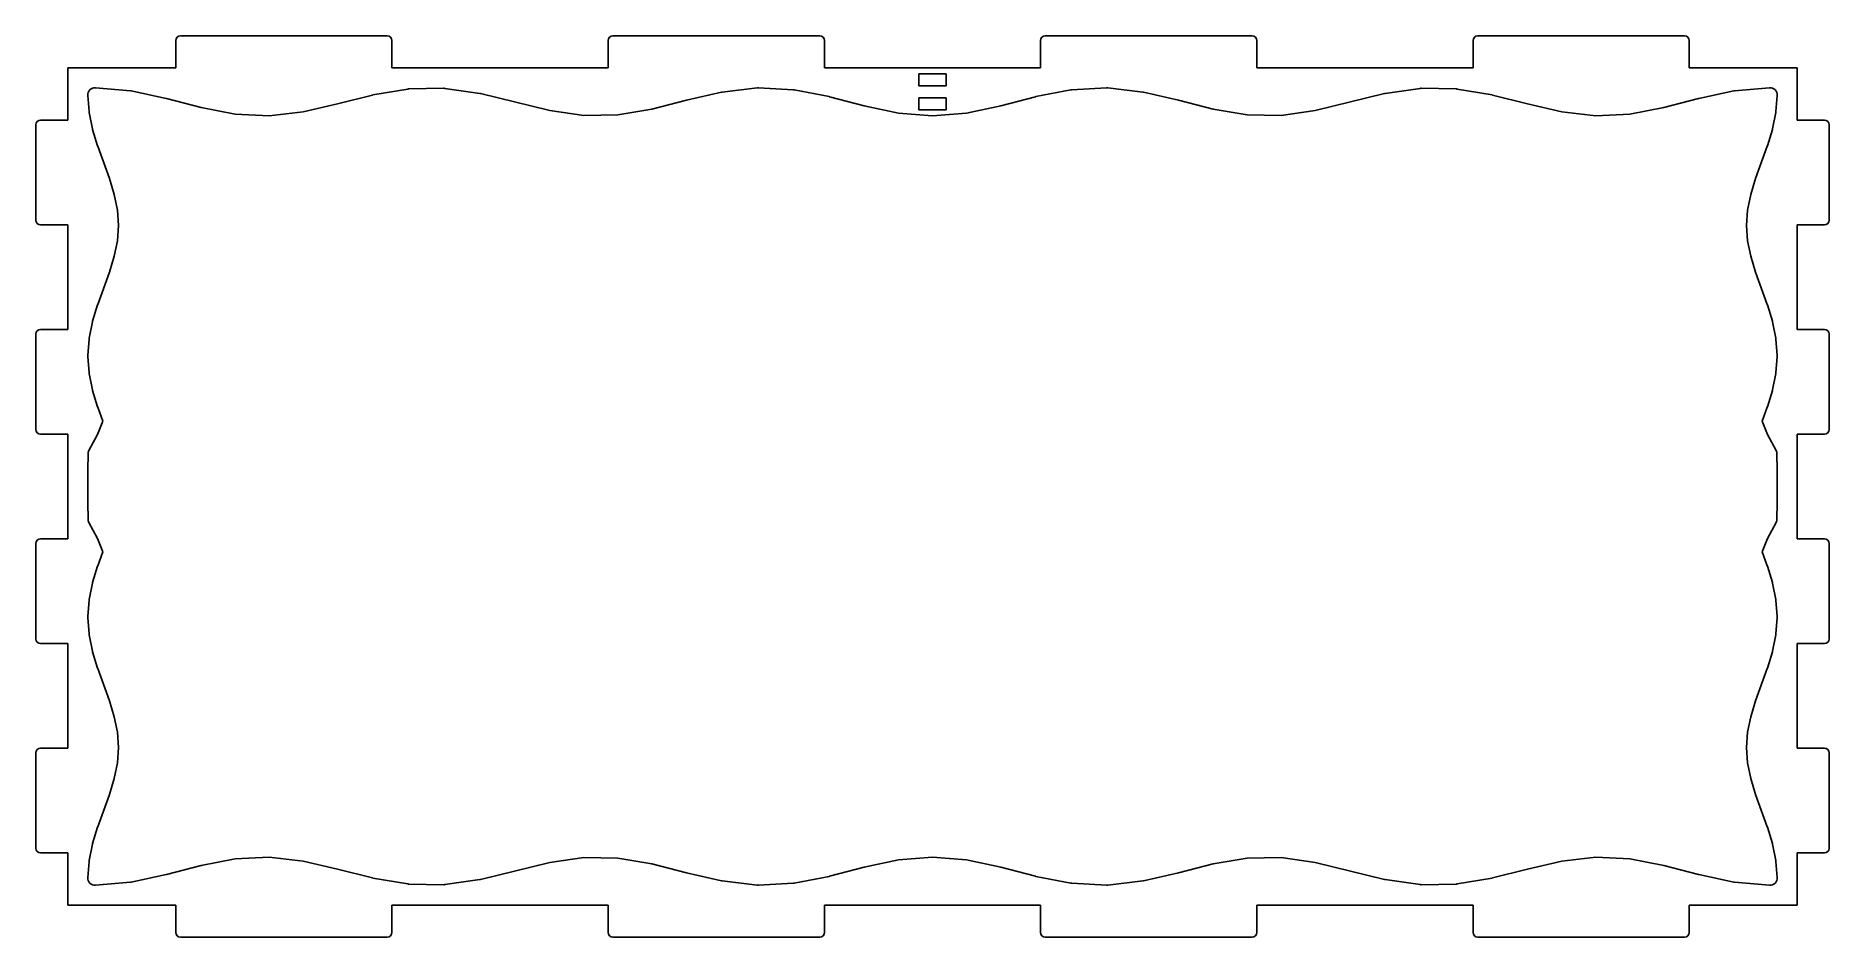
# Model space of a CAD drawing. Header units: millimetres. Extents: x 0 to 766, y 0 to 385.
import ezdxf

# ---------------------------------------------------------------- set-up
doc = ezdxf.new("R2010")
doc.units = ezdxf.units.MM
doc.layers.add('CutProfile', color=7, linetype='CONTINUOUS')

msp = doc.modelspace()

# ---------------------------------------------------------------- linework, layer by layer
at = {"layer": 'CutProfile'}
for p, q in [((59.77, 371.4), (59.77, 383)), ((150.12, 385), (61.77, 385)), ((152.12, 383), (152.12, 371.4)), ((244.47, 371.4), (244.47, 383)), ((334.82, 385), (246.47, 385)), ((336.82, 383), (336.82, 371.4)), ((429.18, 371.4), (429.18, 383)), ((519.52, 385), (431.18, 385)), ((521.52, 383), (521.52, 371.4)), ((613.88, 371.4), (613.88, 383)), ((704.23, 385), (615.88, 385)), ((706.23, 383), (706.23, 371.4)), ((59.77, 371.4), (13.6, 371.4)), ((13.6, 371.4), (13.6, 349.04)), ((244.47, 371.4), (152.12, 371.4)), ((429.18, 371.4), (336.82, 371.4)), ((377.2, 368.82), (377.2, 363.68)), ((388.8, 368.82), (377.2, 368.82)), ((388.8, 363.68), (388.8, 368.82)), ((613.88, 371.4), (521.52, 371.4)), ((752.4, 371.4), (706.23, 371.4)), ((752.4, 349.04), (752.4, 371.4)), ((40.36, 361.55), (25.45, 362.79)), ((55.65, 358.29), (40.74, 361.49)), ((158.87, 362.3), (143.96, 359.76)), ((174.23, 362.6), (159.32, 362.34)), ((189.62, 360.42), (174.71, 362.57)), ((219.58, 353.1), (189.91, 360.37)), ((292.87, 360.96), (277.96, 357.51)), ((308.12, 362.73), (293.21, 361.02)), ((323.52, 361.99), (308.61, 362.74)), ((338.85, 359.04), (323.94, 361.94)), ((377.2, 363.68), (388.8, 363.68)), ((442.06, 361.94), (427.15, 359.04)), ((457.39, 362.74), (442.48, 361.99)), ((472.79, 361.02), (457.88, 362.73)), ((488.04, 357.51), (473.13, 360.96)), ((576.09, 360.37), (546.42, 353.1)), ((591.29, 362.57), (576.38, 360.42)), ((606.68, 362.34), (591.77, 362.6)), ((622.04, 359.76), (607.13, 362.3)), ((725.26, 361.49), (710.35, 358.29)), ((740.55, 362.79), (725.64, 361.55)), ((22.21, 359.59), (22.71, 352.62)), ((70.59, 354.43), (55.77, 358.26)), ((85.2, 351.59), (70.59, 354.43)), ((114.14, 352.52), (99.65, 350.86)), ((128.85, 355.93), (114.14, 352.52)), ((143.73, 359.71), (128.85, 355.93)), ((234.11, 351.01), (219.58, 353.1)), ((263.11, 353.74), (248.55, 351.25)), ((277.9, 357.49), (263.11, 353.74)), ((353.87, 355.17), (339.02, 359)), ((368.53, 352.01), (353.87, 355.17)), ((377.2, 358.52), (377.2, 353.38)), ((388.8, 358.52), (377.2, 358.52)), ((377.2, 353.38), (388.8, 353.38)), ((388.8, 353.38), (388.8, 358.52)), ((412.13, 355.17), (397.47, 352.01)), ((426.98, 359), (412.13, 355.17)), ((502.89, 353.74), (488.1, 357.49)), ((517.45, 351.25), (502.89, 353.74)), ((546.42, 353.1), (531.89, 351.01)), ((637.15, 355.93), (622.27, 359.71)), ((651.86, 352.52), (637.15, 355.93)), ((666.35, 350.86), (651.86, 352.52)), ((695.41, 354.43), (680.8, 351.59)), ((710.23, 358.26), (695.41, 354.43)), ((743.29, 352.62), (743.79, 359.59)), ((0, 347.04), (0, 306.31)), ((2, 349.04), (13.6, 349.04)), ((22.76, 352.23), (24.18, 345.26)), ((24.25, 344.98), (26.37, 338.01)), ((99.65, 350.86), (85.2, 351.59)), ((248.55, 351.25), (234.11, 351.01)), ((383, 350.81), (368.53, 352.01)), ((397.47, 352.01), (383, 350.81)), ((531.89, 351.01), (517.45, 351.25)), ((680.8, 351.59), (666.35, 350.86)), ((739.63, 338.01), (741.75, 344.98)), ((741.82, 345.26), (743.24, 352.23)), ((752.4, 349.04), (764, 349.04)), ((766, 306.31), (766, 347.04)), ((26.42, 337.87), (31.41, 324)), ((734.59, 324), (739.58, 337.87)), ((31.41, 324), (33.47, 317.24)), ((732.53, 317.24), (734.59, 324)), ((33.47, 317.24), (34.82, 310.6)), ((731.18, 310.6), (732.53, 317.24)), ((34.82, 310.6), (35.29, 304.03)), ((730.71, 304.03), (731.18, 310.6)), ((13.6, 304.31), (2, 304.31)), ((13.6, 304.31), (13.6, 259.59)), ((35.29, 304.03), (34.82, 297.47)), ((731.18, 297.47), (730.71, 304.03)), ((752.4, 259.59), (752.4, 304.31)), ((764, 304.31), (752.4, 304.31)), ((34.82, 297.47), (33.47, 290.83)), ((732.53, 290.83), (731.18, 297.47)), ((31.41, 284.07), (26.42, 270.19)), ((33.47, 290.83), (31.41, 284.07)), ((734.59, 284.07), (732.53, 290.83)), ((739.58, 270.19), (734.59, 284.07)), ((26.37, 270.05), (24.25, 263.08)), ((741.75, 263.08), (739.63, 270.05)), ((24.18, 262.81), (22.76, 255.84)), ((743.24, 255.84), (741.82, 262.81)), ((0, 257.59), (0, 216.86)), ((2, 259.59), (13.6, 259.59)), ((22.71, 255.45), (22.21, 248.48)), ((743.79, 248.48), (743.29, 255.45)), ((752.4, 259.59), (764, 259.59)), ((766, 216.86), (766, 257.59)), ((22.21, 248.05), (22.71, 241.08)), ((743.29, 241.08), (743.79, 248.05)), ((22.76, 240.7), (24.18, 233.73)), ((741.82, 233.73), (743.24, 240.7)), ((24.25, 233.45), (26.37, 226.48)), ((739.63, 226.48), (741.75, 233.45)), ((26.42, 226.34), (28.54, 220.43)), ((737.46, 220.43), (739.58, 226.34)), ((13.6, 214.86), (2, 214.86)), ((13.6, 214.86), (13.6, 170.14)), ((26.26, 214.67), (22.65, 207.84)), ((28.54, 220.43), (26.26, 214.67)), ((739.74, 214.67), (737.46, 220.43)), ((743.35, 207.84), (739.74, 214.67)), ((752.4, 170.14), (752.4, 214.86)), ((764, 214.86), (752.4, 214.86)), ((22.31, 206.49), (22.2, 199.52)), ((22.2, 199.47), (22.2, 185.53)), ((743.8, 199.52), (743.69, 206.49)), ((743.8, 185.53), (743.8, 199.47)), ((22.2, 185.48), (22.31, 178.51)), ((743.69, 178.51), (743.8, 185.48)), ((22.65, 177.16), (26.26, 170.33)), ((739.74, 170.33), (743.35, 177.16)), ((2, 170.14), (13.6, 170.14)), ((26.26, 170.33), (28.54, 164.57)), ((737.46, 164.57), (739.74, 170.33)), ((752.4, 170.14), (764, 170.14)), ((0, 168.14), (0, 127.41)), ((28.54, 164.57), (26.42, 158.66)), ((739.58, 158.66), (737.46, 164.57)), ((766, 127.41), (766, 168.14)), ((26.37, 158.52), (24.25, 151.55)), ((741.75, 151.55), (739.63, 158.52)), ((24.18, 151.27), (22.76, 144.3)), ((743.24, 144.3), (741.82, 151.27)), ((22.71, 143.92), (22.21, 136.95)), ((743.79, 136.95), (743.29, 143.92)), ((22.21, 136.52), (22.71, 129.55)), ((743.29, 129.55), (743.79, 136.52)), ((13.6, 125.41), (2, 125.41)), ((13.6, 125.41), (13.6, 80.69)), ((22.76, 129.16), (24.18, 122.19)), ((741.82, 122.19), (743.24, 129.16)), ((752.4, 80.69), (752.4, 125.41)), ((764, 125.41), (752.4, 125.41)), ((24.25, 121.92), (26.37, 114.95)), ((739.63, 114.95), (741.75, 121.92)), ((26.42, 114.81), (31.41, 100.93)), ((734.59, 100.93), (739.58, 114.81)), ((31.41, 100.93), (33.47, 94.17)), ((732.53, 94.17), (734.59, 100.93)), ((33.47, 94.17), (34.82, 87.53)), ((731.18, 87.53), (732.53, 94.17)), ((34.82, 87.53), (35.29, 80.97)), ((730.71, 80.97), (731.18, 87.53)), ((0, 78.69), (0, 37.96)), ((2, 80.69), (13.6, 80.69)), ((35.29, 80.97), (34.82, 74.4)), ((731.18, 74.4), (730.71, 80.97)), ((752.4, 80.69), (764, 80.69)), ((766, 37.96), (766, 78.69)), ((34.82, 74.4), (33.47, 67.76)), ((732.53, 67.76), (731.18, 74.4)), ((33.47, 67.76), (31.41, 61)), ((734.59, 61), (732.53, 67.76)), ((31.41, 61), (26.42, 47.13)), ((739.58, 47.13), (734.59, 61)), ((26.37, 46.99), (24.25, 40.02)), ((741.75, 40.02), (739.63, 46.99)), ((24.18, 39.74), (22.76, 32.77)), ((743.24, 32.77), (741.82, 39.74)), ((13.6, 35.96), (2, 35.96)), ((13.6, 35.96), (13.6, 13.6)), ((22.71, 32.38), (22.21, 25.41)), ((70.59, 30.57), (85.2, 33.41)), ((85.2, 33.41), (99.65, 34.14)), ((99.65, 34.14), (114.14, 32.48)), ((114.14, 32.48), (128.85, 29.07)), ((189.91, 24.63), (219.58, 31.9)), ((219.58, 31.9), (234.11, 33.99)), ((234.11, 33.99), (248.55, 33.75)), ((248.55, 33.75), (263.11, 31.26)), ((263.11, 31.26), (277.9, 27.51)), ((353.87, 29.83), (368.53, 32.99)), ((368.53, 32.99), (383, 34.19)), ((383, 34.19), (397.47, 32.99)), ((397.47, 32.99), (412.13, 29.83)), ((488.1, 27.51), (502.89, 31.26)), ((502.89, 31.26), (517.45, 33.75)), ((517.45, 33.75), (531.89, 33.99)), ((531.89, 33.99), (546.42, 31.9)), ((546.42, 31.9), (576.09, 24.63)), ((637.15, 29.07), (651.86, 32.48)), ((651.86, 32.48), (666.35, 34.14)), ((666.35, 34.14), (680.8, 33.41)), ((680.8, 33.41), (695.41, 30.57)), ((743.79, 25.41), (743.29, 32.38)), ((752.4, 13.6), (752.4, 35.96)), ((764, 35.96), (752.4, 35.96)), ((25.45, 22.21), (40.36, 23.45)), ((40.74, 23.51), (55.65, 26.71)), ((55.77, 26.74), (70.59, 30.57)), ((128.85, 29.07), (143.73, 25.29)), ((143.96, 25.24), (158.87, 22.7)), ((174.71, 22.43), (189.62, 24.58)), ((277.96, 27.49), (292.87, 24.04)), ((293.21, 23.98), (308.12, 22.27)), ((308.61, 22.26), (323.52, 23.01)), ((323.94, 23.06), (338.85, 25.96)), ((339.02, 26), (353.87, 29.83)), ((412.13, 29.83), (426.98, 26)), ((427.15, 25.96), (442.06, 23.06)), ((442.48, 23.01), (457.39, 22.26)), ((457.88, 22.27), (472.79, 23.98)), ((473.13, 24.04), (488.04, 27.49)), ((576.38, 24.58), (591.29, 22.43)), ((607.13, 22.7), (622.04, 25.24)), ((622.27, 25.29), (637.15, 29.07)), ((695.41, 30.57), (710.23, 26.74)), ((710.35, 26.71), (725.26, 23.51)), ((725.64, 23.45), (740.55, 22.21)), ((159.32, 22.66), (174.23, 22.4)), ((591.77, 22.4), (606.68, 22.66)), ((13.6, 13.6), (59.77, 13.6)), ((59.77, 2), (59.77, 13.6)), ((152.12, 13.6), (152.12, 2)), ((152.12, 13.6), (244.47, 13.6)), ((244.47, 2), (244.47, 13.6)), ((336.82, 13.6), (336.82, 2)), ((336.82, 13.6), (429.18, 13.6)), ((429.18, 2), (429.18, 13.6)), ((521.52, 13.6), (521.52, 2)), ((521.52, 13.6), (613.88, 13.6)), ((613.88, 2), (613.88, 13.6)), ((706.23, 13.6), (706.23, 2)), ((706.23, 13.6), (752.4, 13.6)), ((61.77, 0), (150.12, 0)), ((246.47, 0), (334.82, 0)), ((431.18, 0), (519.52, 0)), ((615.88, 0), (704.23, 0))]:
    msp.add_line(p, q, dxfattribs=at)
for centre, radius, start, end in [((61.77, 383), 2, 90, 180), ((150.12, 383), 2, 0, 90), ((246.47, 383), 2, 90, 180), ((334.82, 383), 2, 0, 90), ((431.18, 383), 2, 90, 180), ((519.52, 383), 2, 0, 90), ((615.88, 383), 2, 90, 180), ((704.23, 383), 2, 0, 90), ((25.2, 359.8), 3, 85.24583, -175.90888), ((40.11, 358.56), 3, 77.85909, 85.24583), ((159.38, 359.34), 3, 90.96946, 99.68114), ((174.28, 359.6), 3, 81.8201, 90.96946), ((189.19, 357.45), 3, 76.2336, 81.8201), ((293.55, 358.04), 3, 96.52822, 103.06429), ((308.46, 359.75), 3, 87.11038, 96.52822), ((323.37, 359), 3, 78.99198, 87.11038), ((442.63, 359), 3, 92.88962, 101.00802), ((457.54, 359.75), 3, 83.47178, 92.88962), ((472.45, 358.04), 3, 76.93571, 83.47178), ((576.81, 357.45), 3, 98.1799, 103.7664), ((591.72, 359.6), 3, 89.03054, 98.1799), ((606.62, 359.34), 3, 80.31886, 89.03054), ((725.89, 358.56), 3, 94.75417, 102.14091), ((740.8, 359.8), 3, -4.09112, 94.75417), ((25.7, 352.83), 3, -175.90888, -168.48714), ((55.02, 355.35), 3, 75.52357, 77.85909), ((144.47, 356.8), 3, 99.68114, 104.23889), ((278.64, 354.58), 3, 103.06429, 104.23889), ((338.27, 356.1), 3, 75.52357, 78.99198), ((427.73, 356.1), 3, 101.00802, 104.47643), ((487.36, 354.58), 3, 75.76111, 76.93571), ((621.53, 356.8), 3, 75.76111, 80.31886), ((710.98, 355.35), 3, 102.14091, 104.47643), ((740.3, 352.83), 3, -11.51286, -4.09112), ((2, 347.04), 2, 90, 180), ((27.12, 345.86), 3, -168.48714, -163.0468), ((738.88, 345.86), 3, -16.9532, -11.51286), ((764, 347.04), 2, 0, 90), ((29.24, 338.89), 3, -163.0468, -160.2224), ((736.76, 338.89), 3, -19.7776, -16.9532), ((2, 306.31), 2, 180, -90), ((764, 306.31), 2, -90, 0), ((29.24, 269.18), 3, 160.2224, 163.0468), ((736.76, 269.18), 3, 16.9532, 19.7776), ((27.12, 262.21), 3, 163.0468, 168.48714), ((738.88, 262.21), 3, 11.51286, 16.9532), ((2, 257.59), 2, 90, 180), ((25.7, 255.24), 3, 168.48714, 175.90888), ((740.3, 255.24), 3, 4.09112, 11.51286), ((764, 257.59), 2, 0, 90), ((25.2, 248.27), 3, 175.90888, -175.90888), ((740.8, 248.27), 3, -4.09112, 4.09112), ((25.7, 241.3), 3, -175.90888, -168.48714), ((740.3, 241.3), 3, -11.51286, -4.09112), ((27.12, 234.32), 3, -168.48714, -163.0468), ((738.88, 234.32), 3, -16.9532, -11.51286), ((29.24, 227.35), 3, -163.0468, -160.2224), ((736.76, 227.35), 3, -19.7776, -16.9532), ((2, 216.86), 2, 180, -90), ((764, 216.86), 2, -90, 0), ((25.31, 206.44), 3, 152.16837, 179.12157), ((740.69, 206.44), 3, 0.87843, 27.83163), ((25.2, 199.47), 3, 179.12157, 180), ((740.8, 199.47), 3, 0, 0.87843), ((25.2, 185.53), 3, 180, -179.12157), ((740.8, 185.53), 3, -0.87843, 0), ((25.31, 178.56), 3, -179.12157, -152.16837), ((740.69, 178.56), 3, -27.83163, -0.87843), ((2, 168.14), 2, 90, 180), ((764, 168.14), 2, 0, 90), ((29.24, 157.65), 3, 160.2224, 163.0468), ((736.76, 157.65), 3, 16.9532, 19.7776), ((27.12, 150.68), 3, 163.0468, 168.48714), ((738.88, 150.68), 3, 11.51286, 16.9532), ((25.7, 143.7), 3, 168.48714, 175.90888), ((740.3, 143.7), 3, 4.09112, 11.51286), ((25.2, 136.73), 3, 175.90888, -175.90888), ((740.8, 136.73), 3, -4.09112, 4.09112), ((2, 127.41), 2, 180, -90), ((25.7, 129.76), 3, -175.90888, -168.48714), ((740.3, 129.76), 3, -11.51286, -4.09112), ((764, 127.41), 2, -90, 0), ((27.12, 122.79), 3, -168.48714, -163.0468), ((29.24, 115.82), 3, -163.0468, -160.2224), ((736.76, 115.82), 3, -19.7776, -16.9532), ((738.88, 122.79), 3, -16.9532, -11.51286), ((2, 78.69), 2, 90, 180), ((764, 78.69), 2, 0, 90), ((29.24, 46.11), 3, 160.2224, 163.0468), ((736.76, 46.11), 3, 16.9532, 19.7776), ((27.12, 39.14), 3, 163.0468, 168.48714), ((738.88, 39.14), 3, 11.51286, 16.9532), ((2, 37.96), 2, 180, -90), ((25.7, 32.17), 3, 168.48714, 175.90888), ((740.3, 32.17), 3, 4.09112, 11.51286), ((764, 37.96), 2, -90, 0), ((25.2, 25.2), 3, 175.90888, -85.24583), ((40.11, 26.44), 3, -85.24583, -77.85909), ((55.02, 29.65), 3, -77.85909, -75.52357), ((144.47, 28.2), 3, -104.23889, -99.68114), ((189.19, 27.55), 3, -81.8201, -76.2336), ((278.64, 30.42), 3, -104.23889, -103.06429), ((293.55, 26.96), 3, -103.06429, -96.52822), ((323.37, 26), 3, -87.11038, -78.99198), ((338.27, 28.9), 3, -78.99198, -75.52357), ((427.73, 28.9), 3, -104.47643, -101.00802), ((442.63, 26), 3, -101.00802, -92.88962), ((472.45, 26.96), 3, -83.47178, -76.93571), ((487.36, 30.42), 3, -76.93571, -75.76111), ((576.81, 27.55), 3, -103.7664, -98.1799), ((621.53, 28.2), 3, -80.31886, -75.76111), ((710.98, 29.65), 3, -104.47643, -102.14091), ((725.89, 26.44), 3, -102.14091, -94.75417), ((740.8, 25.2), 3, -94.75417, 4.09112), ((159.38, 25.66), 3, -99.68114, -90.96946), ((174.28, 25.4), 3, -90.96946, -81.8201), ((308.46, 25.25), 3, -96.52822, -87.11038), ((457.54, 25.25), 3, -92.88962, -83.47178), ((591.72, 25.4), 3, -98.1799, -89.03054), ((606.62, 25.66), 3, -89.03054, -80.31886), ((61.77, 2), 2, 180, -90), ((150.12, 2), 2, -90, 0), ((246.47, 2), 2, 180, -90), ((334.82, 2), 2, -90, 0), ((431.18, 2), 2, 180, -90), ((519.52, 2), 2, -90, 0), ((615.88, 2), 2, 180, -90), ((704.23, 2), 2, -90, 0)]:
    msp.add_arc(centre, radius, start, end, dxfattribs=at)

doc.saveas('drawing.dxf')
